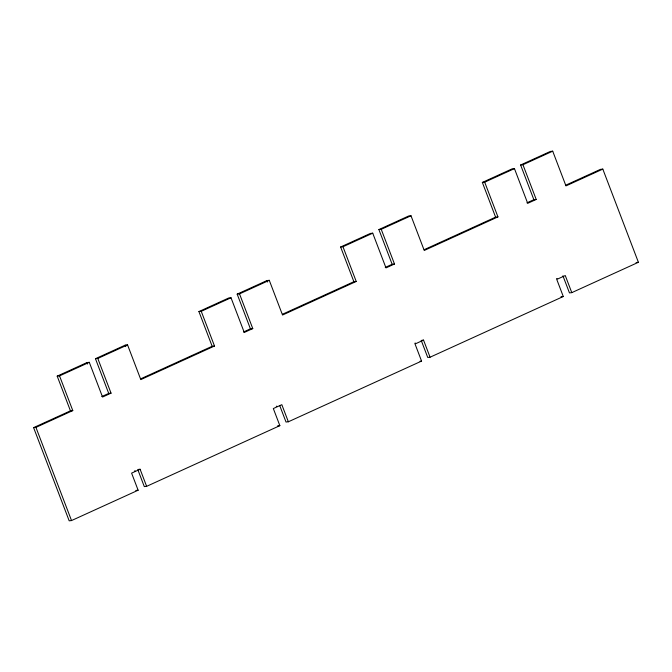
<?xml version="1.0" encoding="UTF-8"?>
<svg xmlns="http://www.w3.org/2000/svg" width="672" height="672" viewBox="0 0 672 672"><rect width="100%" height="100%" fill="white"/><g stroke="black" fill="none" stroke-linecap="round" stroke-linejoin="round"><path stroke-width="1.01" d="M57.196 376.135L59.531 375.883L72.786 410.592L70.451 410.844L57.196 376.135L86.957 362.569L89.292 362.326L102.547 397.034L111.048 393.162L97.793 358.445L95.458 358.697L108.713 393.406L111.048 393.162M95.458 358.697L125.219 345.139L127.554 344.887L140.809 379.596L214.502 346.021L201.247 311.312L198.912 311.564L212.167 346.273L214.502 346.021M198.912 311.564L228.673 298.007L231.008 297.755L244.264 332.464L252.773 328.591L239.518 293.882L237.174 294.126L250.429 328.843L252.773 328.591M237.174 294.126L266.935 280.568L269.279 280.316L282.534 315.034L356.227 281.459L342.972 246.742L340.628 246.994L353.884 281.702L356.227 281.459M340.628 246.994L370.39 233.436L372.733 233.184L385.988 267.893L394.489 264.02L381.234 229.312L378.89 229.564L392.146 264.272L394.489 264.02M378.89 229.564L408.652 215.998L410.995 215.754L424.25 250.463L497.944 216.888L484.688 182.179L482.345 182.423L495.6 217.14L497.944 216.888M482.345 182.423L512.106 168.865L514.45 168.613L527.705 203.33L536.206 199.45L522.95 164.741L520.615 164.993L533.87 199.702L536.206 199.45M520.615 164.993L550.376 151.435L552.712 151.183L565.967 185.892L602.818 169.109L638.4 262.29L571.788 292.639L569.453 292.891L562.926 275.806M59.531 375.883L89.292 362.326M97.793 358.445L127.554 344.887M201.247 311.312L231.008 297.755M239.518 293.882L269.279 280.316M342.972 246.742L372.733 233.184M381.234 229.312L410.995 215.754M484.688 182.179L514.45 168.613M522.95 164.741L552.712 151.183M571.788 292.639L565.27 275.554L556.76 279.426L563.287 296.512L430.072 357.21L423.545 340.116L415.044 343.997L421.571 361.082L288.355 421.781L281.828 404.687L273.328 408.559L279.854 425.653L146.63 486.343L140.112 469.258L131.603 473.13L138.13 490.224L71.526 520.565L69.182 520.817L33.6 427.627L70.451 410.844M101.8 396.556L108.713 393.406M140.776 378.798L212.167 346.273M243.524 331.985L250.429 328.843M282.492 314.236L353.884 281.702M385.241 267.422L392.146 264.272M424.217 249.665L495.6 217.14M526.957 202.852L533.87 199.702M565.933 185.094L600.474 169.352L602.818 169.109M33.6 427.627L35.935 427.384L72.786 410.592M134.585 470.963L135.114 470.719M276.301 406.392L276.83 406.148M414.834 343.274L415.363 343.031M556.55 278.704L557.08 278.468M636.065 262.542L638.4 262.29M560.952 296.764L563.287 296.512M421.991 340.284L423.545 340.116M430.072 357.21L427.736 357.462L421.21 340.368M420.008 361.25L421.571 361.082M288.355 421.781L286.012 422.024L279.896 406.006M277.511 425.905L279.854 425.653M137.768 469.51L140.112 469.258M146.63 486.343L144.295 486.595L138.18 470.576M135.794 490.468L138.13 490.224M266.935 280.568L267.49 282.013M125.219 345.139L125.773 346.584M86.957 362.569L87.503 364.014M35.935 427.384L71.526 520.565"/></g></svg>
